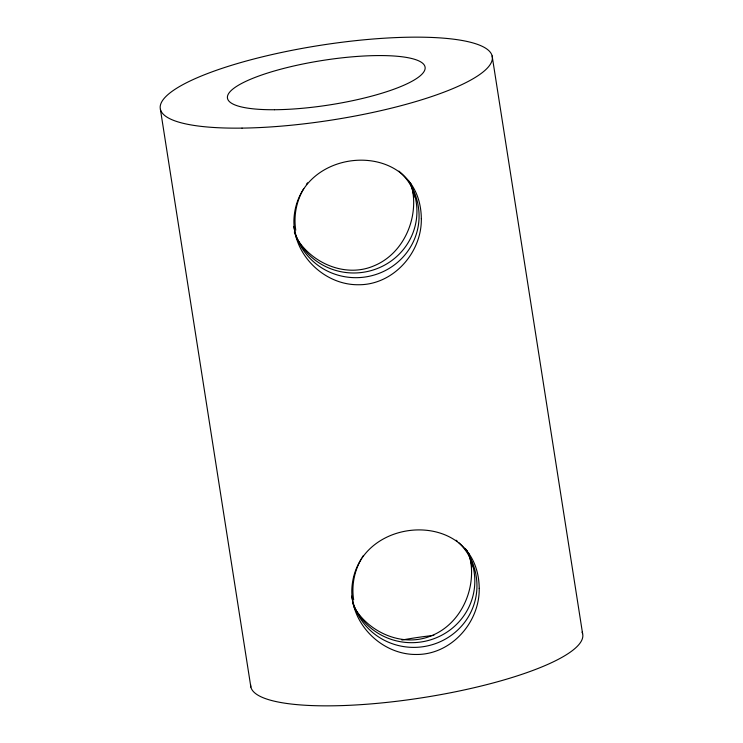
<?xml version="1.0" encoding="UTF-8"?>
<svg xmlns="http://www.w3.org/2000/svg" width="743" height="743" viewBox="0 0 743 743"><rect width="100%" height="100%" fill="white"/><g stroke="black" fill="none" stroke-linecap="round" stroke-linejoin="round"><path stroke-width="1.11" d="M296.281 237.593C311.41 263.301 345.644 278.068 373.924 265.855C404.805 253.279 420.287 215.08 410.99 183.837M354.179 607.319C369.308 633.027 403.542 647.794 431.822 635.581C462.713 623.005 478.186 584.815 468.889 553.563M492.135 55.939L582.596 633.63M160.404 109.37L250.865 687.061M582.075 632.117A168.029 37.8 -8.9 0 1 424.058 697.463A168.029 37.8 -8.9 0 1 250.623 684.702M401.917 640.048A100.017 22.504 -8.9 0 1 433.875 635.386M408.891 181.171A63.071 60.759 -42.9 0 1 416.182 201.966A63.071 61.437 -2.5 0 1 369.215 271.102A63.071 61.437 -2.5 0 1 294.349 232.03M293.782 226.42A63.071 61.437 -2.5 0 0 366.002 276.879A63.071 61.437 -2.5 0 0 418.328 206.656A63.071 60.759 -42.9 0 0 398.926 171.122M295.77 230.163A63.071 60.759 -42.9 0 1 303.729 188.62M306.385 184.44A63.071 60.759 -42.9 0 1 307.537 182.824M409.774 182.481A63.071 60.759 -42.9 0 1 414.046 197.267M465.276 548.418A63.071 60.759 -43 0 1 474.071 571.664A63.071 61.437 -2.4 0 1 427.578 640.68A63.071 61.437 -2.4 0 1 352.572 602.629M351.671 596.127A63.071 61.437 -2.4 0 0 423.891 646.586A63.071 61.437 -2.4 0 0 476.217 576.373A63.071 60.759 -43 0 0 458.933 542.789M353.668 599.889A63.071 60.759 -43 0 1 361.627 558.346M362.129 557.491A63.071 60.759 -43 0 1 363.178 555.81M456.091 540.217A63.071 60.759 -43 0 1 457.53 541.48M466.855 550.414A63.071 60.759 -43 0 1 471.916 566.955M421.327 218.637C421.94 252.666 393.196 285.08 358.451 284.745C324.394 285.117 293.392 254.914 293.894 220.643C296.271 144.541 420.306 136.34 421.327 218.637M479.216 588.363C479.829 622.393 451.094 654.806 416.349 654.472C382.292 654.843 351.29 624.64 351.792 590.369C354.17 514.267 478.213 506.067 479.216 588.363M274.483 109.732A100.017 22.504 -8.9 0 0 425.107 68.607A100.017 22.504 -8.9 0 0 279.21 69.619A100.017 22.504 -8.9 0 0 274.483 109.732M242.032 128.112A168.029 37.8 -8.9 0 0 492.377 58.298A168.029 37.8 -8.9 0 0 244.401 61.539A168.029 37.8 -8.9 0 0 242.032 128.112"/></g></svg>
